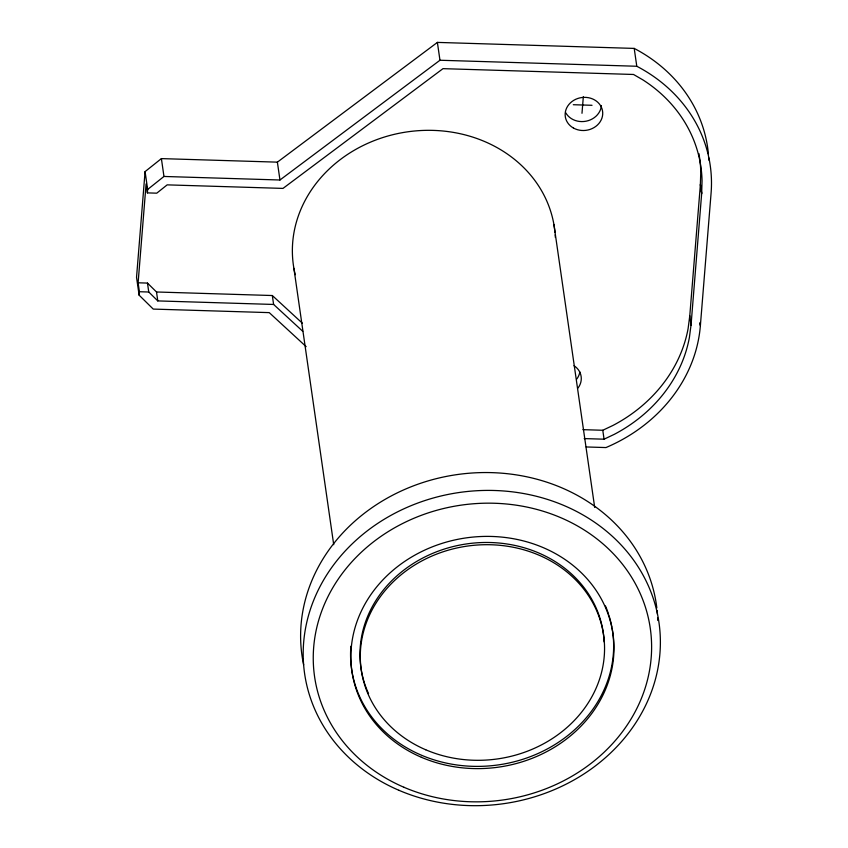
<?xml version="1.0" encoding="UTF-8"?>
<svg xmlns="http://www.w3.org/2000/svg" width="848" height="848" viewBox="0 0 848 848"><rect width="100%" height="100%" fill="white"/><g stroke="black" fill="none" stroke-linecap="round" stroke-linejoin="round"><path stroke-width="1.27" d="M582.926 429.66L602.78 430.265L612.956 425.442A150.679 132.299 -8.2 0 0 688.12 328.505L689.784 315.753L700.374 184.811L700.766 172.017A150.679 132.299 -8.2 0 0 698.9 153.594M584.208 438.586L604.062 439.19L614.238 434.367A150.679 132.299 -8.2 0 0 689.403 337.43L691.078 324.678L701.656 193.736L702.059 180.942A150.679 132.299 -8.2 0 0 642.901 79.892L633.541 74.476L442.995 68.656L282.988 188.404L167.173 184.864L156.753 193.174L147.382 192.888L146.089 183.963L138.107 282.797L139.39 291.723L139.114 295.157L153.244 309.085L269.24 312.626L306.16 346.641M708.387 153.774A160.113 140.577 -8.2 0 0 634.209 48.41L437.388 42.4L277.381 162.148L161.396 158.608L145.082 171.603L136.539 277.307L139.114 295.157M147.382 192.888L147.658 189.454L145.082 171.603M581.993 113.293L583.329 96.714M586.148 446.96L605.96 447.564A160.113 140.577 -8.2 0 0 700.363 325.802L711.08 193.174A160.113 140.577 -8.2 0 0 636.784 66.261L634.209 48.41M147.658 189.454L163.961 176.458L279.957 179.999L439.964 60.25L636.784 66.261M573.29 104.717L592.031 105.29M138.107 282.797L147.478 283.084L156.509 291.988L157.792 300.913L273.607 304.453L302.757 331.303M156.509 291.988L272.325 295.528L302.439 323.279M139.39 291.723L148.76 292.009L157.792 300.913M700.406 184.249L701.688 193.174M700.374 184.811L701.656 193.736M700.077 322.505L700.437 325.06M699.992 323.258L700.363 325.802M689.784 315.753L691.014 325.24M602.78 430.265L604.062 439.19M553.924 224.519L594.692 507.433M437.388 42.4L439.964 60.25M293.896 268.35L333.72 544.702M277.381 162.148L279.957 179.999M272.325 295.528L273.607 304.453M161.396 158.608L163.961 176.458M147.478 283.084L148.76 292.009M574.022 365.711A18.836 16.536 -8.2 0 1 578.06 387.96M579.831 371.912A18.836 16.536 -8.2 0 1 576.778 379.045M601.402 105.576A18.836 16.536 -8.2 0 1 586.212 121.169A18.836 16.536 -8.2 0 1 565.754 112.795M708.674 157.569A160.113 140.577 -8.2 0 1 708.811 160.102M555.196 234.832A131.853 115.763 -8.2 0 1 555.345 237.429M295.231 274.71A131.853 115.763 -8.2 0 1 404.591 132.288A131.853 115.763 -8.2 0 1 554.974 232.246M612.118 628.357A131.853 115.763 -8.2 0 1 487.473 766.041A131.853 115.763 -8.2 0 1 350.892 646.261M605.451 605.928A131.853 115.763 -8.2 0 1 608.652 614.493M609.055 615.733A131.853 115.763 -8.2 0 1 611.885 627.085M657.105 610.422A179.023 157.177 -8.2 0 1 657.433 614.196M657.666 617.959A179.023 157.177 -8.2 0 1 657.762 620.482M303.658 664.885A179.023 157.177 -8.2 0 1 453.404 475.145A179.023 157.177 -8.2 0 1 656.829 607.921M368.562 693.664A122.419 107.484 -8.2 0 1 364.608 683.499M364.237 682.343A122.419 107.484 -8.2 0 1 463.485 544.405A122.419 107.484 -8.2 0 1 604.136 641.915M573.407 128.006A18.836 16.536 -8.2 0 0 602.684 114.501A18.836 16.536 -8.2 0 0 575.728 99.29A18.836 16.536 -8.2 0 0 573.407 128.006M398.867 790.272A179.023 157.177 -8.2 0 0 660.232 635.809A179.023 157.177 -8.2 0 0 386.243 518.043A179.023 157.177 -8.2 0 0 398.867 790.272M403.881 787.241A169.589 148.898 -8.2 0 0 651.476 640.918A169.589 148.898 -8.2 0 0 391.924 529.353A169.589 148.898 -8.2 0 0 403.881 787.241M421.361 757.264A131.853 115.763 -8.2 0 0 613.867 643.494A131.853 115.763 -8.2 0 0 412.054 556.754A131.853 115.763 -8.2 0 0 421.361 757.264M425.728 749.77A122.419 107.484 -8.2 0 0 604.454 644.141A122.419 107.484 -8.2 0 0 417.089 563.602A122.419 107.484 -8.2 0 0 425.728 749.77"/></g></svg>
